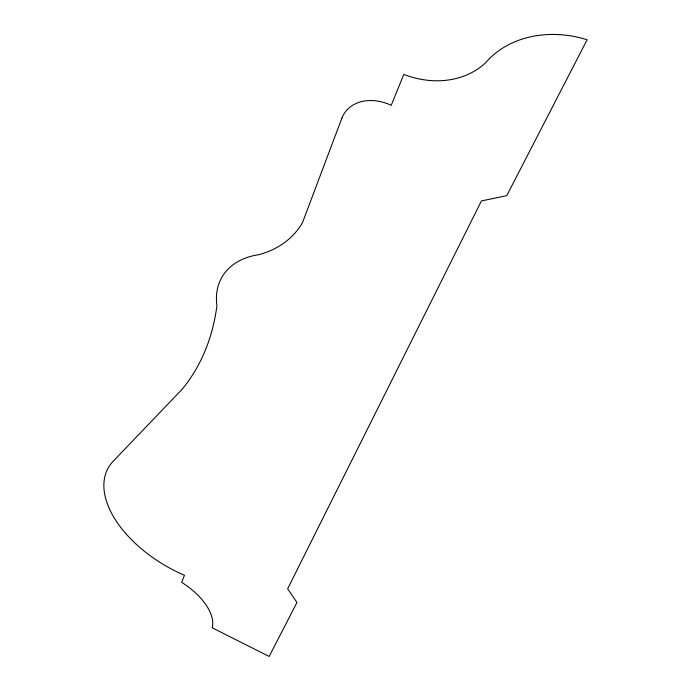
<?xml version="1.0" encoding="UTF-8"?>
<svg xmlns="http://www.w3.org/2000/svg" width="691" height="691" viewBox="0 0 691 691"><rect width="100%" height="100%" fill="white"/><g stroke="black" fill="none" stroke-linecap="round" stroke-linejoin="round"><path stroke-width="1.04" d="M341.89 118.135L302.511 222.623A126.401 90.366 36.4 0 1 259.177 254.616A85.675 58.148 29.4 0 0 216.939 305.698A401.039 241.073 41.7 0 1 182.156 389.232L113.229 461.208A100.774 57.396 29.2 0 0 184.445 575.275L181.664 582.34A55.695 29.195 28.9 0 1 212.241 627.808L269.145 656.45L296.966 602.492L287.646 588.81L481.42 200.934L506.728 195.674L587.117 39.767A96.844 79.37 19.8 0 0 485.721 62.691A84.034 70.836 32.9 0 1 403.82 74.403L391.218 105.317A41.08 31.967 30.4 0 0 341.89 118.135"/></g></svg>
